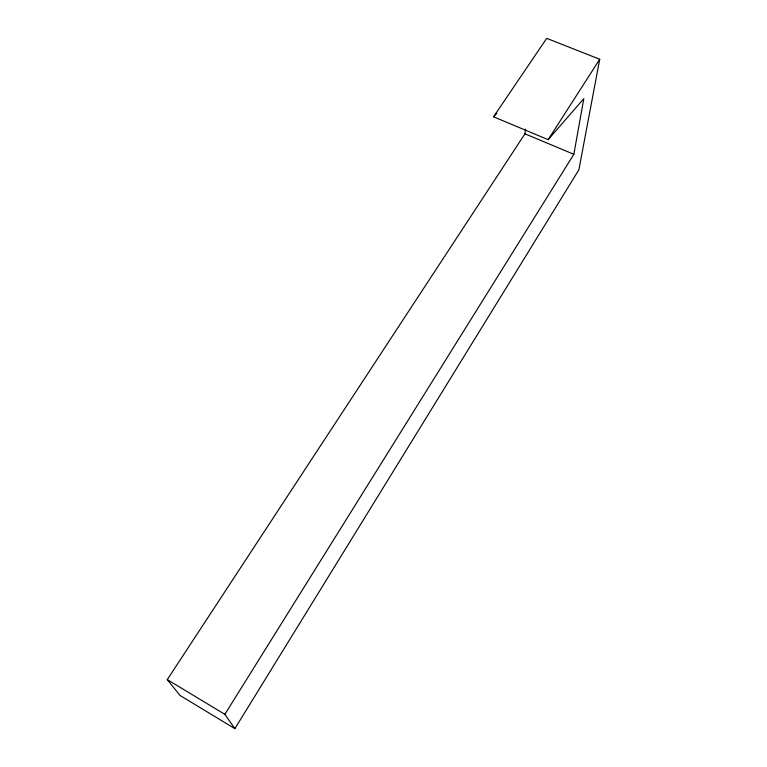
<?xml version="1.0" encoding="UTF-8"?>
<svg xmlns="http://www.w3.org/2000/svg" width="767" height="767" viewBox="0 0 767 767"><rect width="100%" height="100%" fill="white"/><g stroke="black" fill="none" stroke-linecap="round" stroke-linejoin="round"><path stroke-width="1.15" d="M234.865 728.65L224.856 714.345L573.831 154.301L583.802 98.646L548.156 139.661L493.536 116.805L546.708 38.35L599.727 59.251L578.864 169.823L234.865 728.65L180.005 695.439L167.273 679.61L524.944 133.803L525.5 129.115M548.156 139.661L599.727 59.251M493.536 116.805L496.853 113.391M524.944 133.803L573.831 154.301M167.273 679.61L224.856 714.345"/></g></svg>
